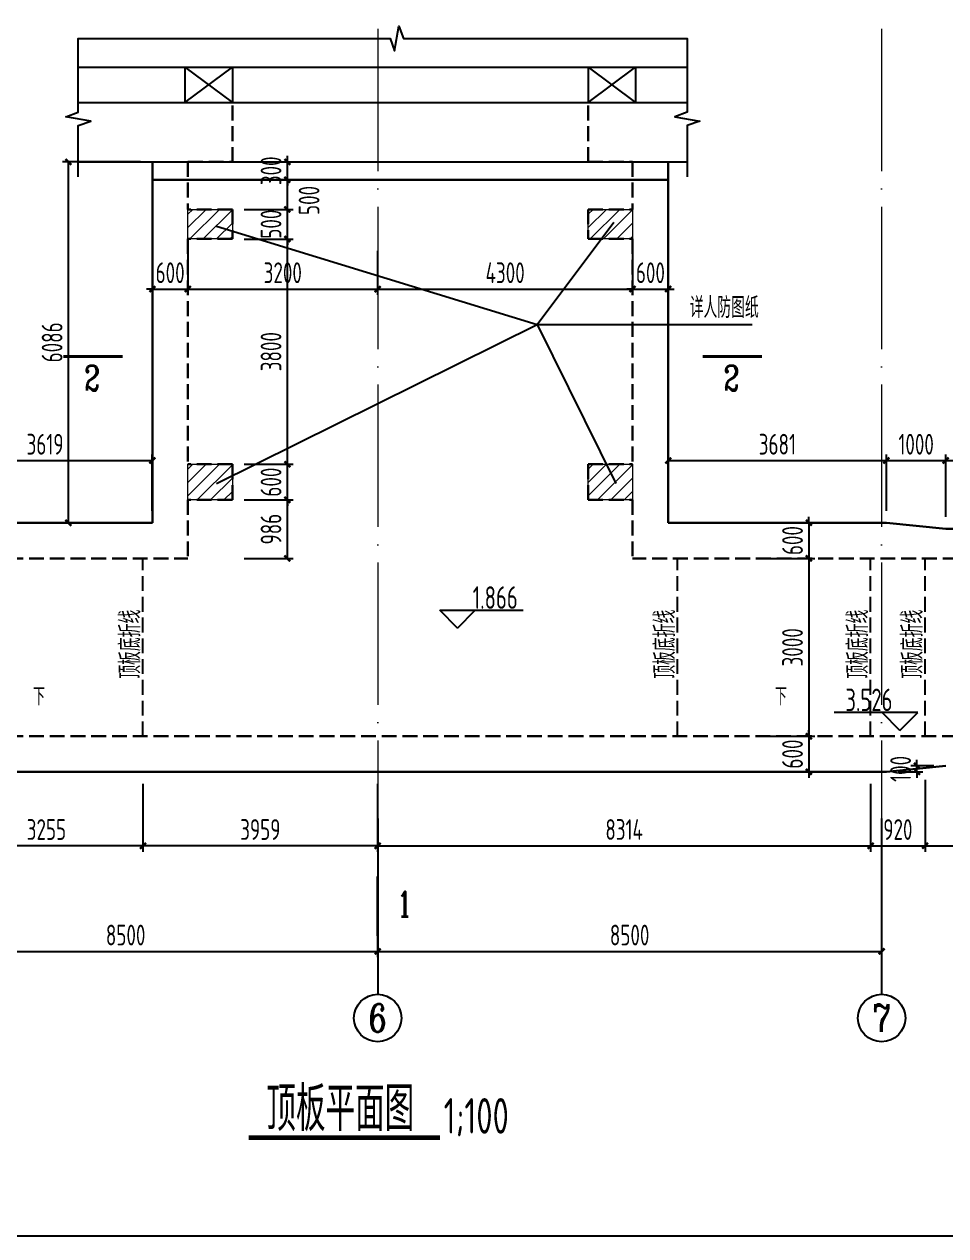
# Model space of a CAD drawing. Header units: millimetres. Extents: x -897614 to 191467, y -439928 to 101803.
# Drawn here: x -6780 to 8762, y -118705 to -98273 of the extents above; entities that cross this region are included whole.
import ezdxf
from ezdxf.enums import TextEntityAlignment as Align

# ---------------------------------------------------------------- set-up
doc = ezdxf.new("R2010")
doc.units = ezdxf.units.MM
doc.header["$LTSCALE"] = 1000
doc.linetypes.add('ACAD_ISO04W100', pattern=[30, 24, -3, 0, -3])
doc.linetypes.add('DASH', pattern=[0.35, 0.25, -0.1])
for name, color, linetype in [('0人防', 40, 'Continuous'), ('AXIS', 3, 'Continuous'), ('BXF', 1, 'Continuous'), ('DIM_ELEV', 3, 'Continuous'), ('DIM_LEAD', 3, 'Continuous'), ('DIM_SYMB', 3, 'Continuous'), ('FRAMEWORK OF MIDDLE PLATE-ZB-600$0$FRAMEWORK OF MIDDLE PLATE-ZB$0$01-wall-地下墙', 5, 'Continuous'), ('JG_TEXT', 7, 'Continuous'), ('PUB_TEXT', 7, 'Continuous'), ('ZDX', 7, 'DASH')]:
    doc.layers.add(name, color=color, linetype=linetype)
for name, color, linetype, lineweight in [('AXIS_TEXT', 7, 'Continuous', 18), ('DOTE', 8, 'ACAD_ISO04W100', 9), ('PUB_HATCH', 8, 'Continuous', 18), ('WALL', 6, 'Continuous', 30)]:
    doc.layers.add(name, color=color, linetype=linetype, lineweight=lineweight)
doc.layers.add('DY', color=1, linetype='Continuous', plot=False)
doc.styles.add('_TCH_AXIS', font='COMPLEX', dxfattribs={"bigfont": 'GBCBIG'})
doc.styles.add('_TCH_LABEL', font='COMPLEX', dxfattribs={"bigfont": 'GBCBIG'})
doc.styles.add('TSSD', font='tssdeng.shx', dxfattribs={"width": 0.7, "bigfont": 'tssdchn.shx'})
doc.dimstyles.new('TSD', dxfattribs={"dimtxt": 350, "dimasz": 100, "dimexe": 100, "dimexo": 200, "dimgap": 100, "dimtad": 1, "dimdec": 0, "dimzin": 0, "dimdsep": 46, "dimtxsty": 'TSSD', "dimblk": 'ARCHTICK', "dimcen": 0.09, "dimclrt": 7, "dimazin": 2, "dimtfac": 1, "dimtdec": 0, "dimtix": 1, "dimtmove": 2, "dimatfit": 3, "dimfxl": 0, "dimtolj": 1, "dimtzin": 0, "dimarcsym": 0})

# ---------------------------------------------------------------- blocks, each defined once
blk = doc.blocks.new('_ArchTick')
at = {"color": 0, "linetype": 'ByBlock', "const_width": 0.4}
blk.add_lwpolyline([(-0.5, -0.5), (0.5, 0.5)], dxfattribs=at)
blk = doc.blocks.new('*D22')
at = {"layer": 'Defpoints', "color": 0, "transparency": 16777216}
for p in [(-9320, -112442), (-820, -112442), (-820, -113909)]:
    blk.add_point(p, dxfattribs=at)
at = {"layer": 'DIM_LEAD', "color": 0, "lineweight": -2, "transparency": 16777216}
for p, q in [((-9320, -112642), (-9320, -114009)), ((-820, -112642), (-820, -114009)), ((-9320, -113909), (-820, -113909))]:
    blk.add_line(p, q, dxfattribs=at)
at = {"layer": 'DIM_LEAD', "color": 0, "lineweight": -2, "transparency": 16777216, "xscale": 100, "yscale": 100, "zscale": 100, "rotation": 180}
blk.add_blockref('_ArchTick', (-9320, -113909), dxfattribs=at)
at = {"layer": 'DIM_LEAD', "color": 0, "lineweight": -2, "transparency": 16777216, "xscale": 100, "yscale": 100, "zscale": 100}
blk.add_blockref('_ArchTick', (-820, -113909), dxfattribs=at)
at = {"layer": 'DIM_LEAD', "color": 7, "transparency": 16777216, "insert": (-5070, -113634), "char_height": 350, "attachment_point": 5, "style": 'TSSD'}
blk.add_mtext('\\A1;8500', dxfattribs=at)
blk = doc.blocks.new('*D23')
at = {"layer": 'Defpoints', "color": 0, "transparency": 16777216}
for p in [(-820, -112442), (7680, -112442), (7680, -113909)]:
    blk.add_point(p, dxfattribs=at)
at = {"layer": 'DIM_LEAD', "color": 0, "lineweight": -2, "transparency": 16777216}
for p, q in [((-820, -112642), (-820, -114009)), ((7680, -112642), (7680, -114009)), ((-820, -113909), (7680, -113909))]:
    blk.add_line(p, q, dxfattribs=at)
at = {"layer": 'DIM_LEAD', "color": 0, "lineweight": -2, "transparency": 16777216, "xscale": 100, "yscale": 100, "zscale": 100, "rotation": 180}
blk.add_blockref('_ArchTick', (-820, -113909), dxfattribs=at)
at = {"layer": 'DIM_LEAD', "color": 0, "lineweight": -2, "transparency": 16777216, "xscale": 100, "yscale": 100, "zscale": 100}
blk.add_blockref('_ArchTick', (7680, -113909), dxfattribs=at)
at = {"layer": 'DIM_LEAD', "color": 7, "transparency": 16777216, "insert": (3430, -113634), "char_height": 350, "attachment_point": 5, "style": 'TSSD'}
blk.add_mtext('\\A1;8500', dxfattribs=at)
blk = doc.blocks.new('*D32')
at = {"layer": 'Defpoints', "color": 0, "transparency": 16777216}
for p in [(-820, -110881), (7494, -110881, 0), (7494, -112129)]:
    blk.add_point(p, dxfattribs=at)
at = {"layer": 'DIM_LEAD', "color": 0, "lineweight": -2, "transparency": 16777216}
for p, q in [((-820, -111081), (-820, -112229)), ((7494, -111081), (7494, -112229)), ((-820, -112129), (7494, -112129))]:
    blk.add_line(p, q, dxfattribs=at)
at = {"layer": 'DIM_LEAD', "color": 0, "lineweight": -2, "transparency": 16777216, "xscale": 100, "yscale": 100, "zscale": 100, "rotation": 180}
blk.add_blockref('_ArchTick', (-820, -112129), dxfattribs=at)
at = {"layer": 'DIM_LEAD', "color": 0, "lineweight": -2, "transparency": 16777216, "xscale": 100, "yscale": 100, "zscale": 100}
blk.add_blockref('_ArchTick', (7494, -112129), dxfattribs=at)
at = {"layer": 'DIM_LEAD', "color": 7, "transparency": 16777216, "insert": (3337, -111854), "char_height": 350, "attachment_point": 5, "style": 'TSSD'}
blk.add_mtext('\\A1;8314', dxfattribs=at)
blk = doc.blocks.new('*D33')
at = {"layer": 'Defpoints', "color": 0, "transparency": 16777216}
for p in [(8414, -110815), (12894, -110781), (12894, -112129)]:
    blk.add_point(p, dxfattribs=at)
at = {"layer": 'DIM_LEAD', "color": 0, "lineweight": -2, "transparency": 16777216}
for p, q in [((8414, -111015), (8414, -112229)), ((12894, -110981), (12894, -112229)), ((8414, -112129), (12894, -112129))]:
    blk.add_line(p, q, dxfattribs=at)
at = {"layer": 'DIM_LEAD', "color": 0, "lineweight": -2, "transparency": 16777216, "xscale": 100, "yscale": 100, "zscale": 100, "rotation": 180}
blk.add_blockref('_ArchTick', (8414, -112129), dxfattribs=at)
at = {"layer": 'DIM_LEAD', "color": 0, "lineweight": -2, "transparency": 16777216, "xscale": 100, "yscale": 100, "zscale": 100}
blk.add_blockref('_ArchTick', (12894, -112129), dxfattribs=at)
at = {"layer": 'DIM_LEAD', "color": 7, "transparency": 16777216, "insert": (10654, -111854), "char_height": 350, "attachment_point": 5, "style": 'TSSD'}
blk.add_mtext('\\A1;4480', dxfattribs=at)
blk = doc.blocks.new('*D34')
at = {"layer": 'Defpoints', "color": 0, "transparency": 16777216}
for p in [(7761, -105631), (4080, -106681), (7761, -106681)]:
    blk.add_point(p, dxfattribs=at)
at = {"layer": 'DIM_LEAD', "color": 0, "lineweight": -2, "transparency": 16777216}
for p, q in [((4080, -106481), (4080, -105531)), ((4080, -105631), (7761, -105631)), ((7761, -106481), (7761, -105531))]:
    blk.add_line(p, q, dxfattribs=at)
at = {"layer": 'DIM_LEAD', "color": 0, "lineweight": -2, "transparency": 16777216, "xscale": 100, "yscale": 100, "zscale": 100, "rotation": 180}
blk.add_blockref('_ArchTick', (4080, -105631), dxfattribs=at)
at = {"layer": 'DIM_LEAD', "color": 0, "lineweight": -2, "transparency": 16777216, "xscale": 100, "yscale": 100, "zscale": 100}
blk.add_blockref('_ArchTick', (7761, -105631), dxfattribs=at)
at = {"layer": 'DIM_LEAD', "color": 7, "transparency": 16777216, "insert": (5921, -105356), "char_height": 350, "attachment_point": 5, "style": 'TSSD'}
blk.add_mtext('\\A1;3681', dxfattribs=at)
blk = doc.blocks.new('*D35')
at = {"layer": 'Defpoints', "color": 0, "transparency": 16777216}
for p in [(-3270, -106295), (-2343, -106295), (-3270, -107281)]:
    blk.add_point(p, dxfattribs=at)
at = {"layer": 'DIM_LEAD', "color": 0, "lineweight": -2, "transparency": 16777216}
for p, q in [((-3070, -106295), (-2243, -106295)), ((-2343, -107281), (-2343, -106295)), ((-3070, -107281), (-2243, -107281))]:
    blk.add_line(p, q, dxfattribs=at)
at = {"layer": 'DIM_LEAD', "color": 0, "lineweight": -2, "transparency": 16777216, "xscale": 100, "yscale": 100, "zscale": 100}
for p, rotation in [((-2343, -106295), 90), ((-2343, -107281), 270)]:
    blk.add_blockref('_ArchTick', p, dxfattribs=dict(at, rotation=rotation))
at = {"layer": 'DIM_LEAD', "color": 7, "transparency": 16777216, "insert": (-2618, -106788), "char_height": 350, "attachment_point": 5, "rotation": 90, "style": 'TSSD'}
blk.add_mtext('\\A1;986', dxfattribs=at)
blk = doc.blocks.new('*D36')
at = {"layer": 'Defpoints', "color": 0, "transparency": 16777216}
for p in [(-3270, -105695), (-2343, -105695), (-3270, -106295)]:
    blk.add_point(p, dxfattribs=at)
at = {"layer": 'DIM_LEAD', "color": 0, "lineweight": -2, "transparency": 16777216}
for p, q in [((-2343, -105695), (-2343, -105595)), ((-3070, -105695), (-2243, -105695)), ((-2343, -106295), (-2343, -105695)), ((-3070, -106295), (-2243, -106295)), ((-2343, -106295), (-2343, -106395))]:
    blk.add_line(p, q, dxfattribs=at)
at = {"layer": 'DIM_LEAD', "color": 0, "lineweight": -2, "transparency": 16777216, "xscale": 100, "yscale": 100, "zscale": 100}
for p, rotation in [((-2343, -105695), 270), ((-2343, -106295), 90)]:
    blk.add_blockref('_ArchTick', p, dxfattribs=dict(at, rotation=rotation))
at = {"layer": 'DIM_LEAD', "color": 7, "transparency": 16777216, "insert": (-2618, -105995), "char_height": 350, "attachment_point": 5, "rotation": 90, "style": 'TSSD'}
blk.add_mtext('\\A1;600', dxfattribs=at)
blk = doc.blocks.new('*D37')
at = {"layer": 'Defpoints', "color": 0, "transparency": 16777216}
for p in [(-3270, -101895), (-2343, -101895), (-3270, -105695)]:
    blk.add_point(p, dxfattribs=at)
at = {"layer": 'DIM_LEAD', "color": 0, "lineweight": -2, "transparency": 16777216}
for p, q in [((-3070, -101895), (-2243, -101895)), ((-2343, -105695), (-2343, -101895)), ((-3070, -105695), (-2243, -105695))]:
    blk.add_line(p, q, dxfattribs=at)
at = {"layer": 'DIM_LEAD', "color": 0, "lineweight": -2, "transparency": 16777216, "xscale": 100, "yscale": 100, "zscale": 100}
for p, rotation in [((-2343, -101895), 90), ((-2343, -105695), 270)]:
    blk.add_blockref('_ArchTick', p, dxfattribs=dict(at, rotation=rotation))
at = {"layer": 'DIM_LEAD', "color": 7, "transparency": 16777216, "insert": (-2618, -103795), "char_height": 350, "attachment_point": 5, "rotation": 90, "style": 'TSSD'}
blk.add_mtext('\\A1;3800', dxfattribs=at)
blk = doc.blocks.new('*D38')
at = {"layer": 'Defpoints', "color": 0, "transparency": 16777216}
for p in [(-3270, -101395), (-2343, -101395), (-3270, -101895)]:
    blk.add_point(p, dxfattribs=at)
at = {"layer": 'DIM_LEAD', "color": 0, "lineweight": -2, "transparency": 16777216}
for p, q in [((-2343, -101395), (-2343, -101295)), ((-3070, -101395), (-2243, -101395)), ((-2343, -101895), (-2343, -101395)), ((-3070, -101895), (-2243, -101895)), ((-2343, -101895), (-2343, -101995))]:
    blk.add_line(p, q, dxfattribs=at)
at = {"layer": 'DIM_LEAD', "color": 0, "lineweight": -2, "transparency": 16777216, "xscale": 100, "yscale": 100, "zscale": 100}
for p, rotation in [((-2343, -101395), 270), ((-2343, -101895), 90)]:
    blk.add_blockref('_ArchTick', p, dxfattribs=dict(at, rotation=rotation))
at = {"layer": 'DIM_LEAD', "color": 7, "transparency": 16777216, "insert": (-2618, -101645), "char_height": 350, "attachment_point": 5, "rotation": 90, "style": 'TSSD'}
blk.add_mtext('\\A1;500', dxfattribs=at)
blk = doc.blocks.new('*D39')
at = {"layer": 'Defpoints', "color": 0, "transparency": 16777216}
for p in [(-3270, -100895), (-2343, -100895), (-3270, -101395)]:
    blk.add_point(p, dxfattribs=at)
at = {"layer": 'DIM_LEAD', "color": 0, "lineweight": -2, "transparency": 16777216}
for p, q in [((-3070, -100895), (-2243, -100895)), ((-2343, -101395), (-2343, -100895)), ((-3070, -101395), (-2243, -101395))]:
    blk.add_line(p, q, dxfattribs=at)
at = {"layer": 'DIM_LEAD', "color": 0, "lineweight": -2, "transparency": 16777216, "xscale": 100, "yscale": 100, "zscale": 100}
for p, rotation in [((-2343, -100895), 90), ((-2343, -101395), 270)]:
    blk.add_blockref('_ArchTick', p, dxfattribs=dict(at, rotation=rotation))
at = {"layer": 'DIM_LEAD', "color": 7, "transparency": 16777216, "insert": (-1976, -101245), "char_height": 350, "attachment_point": 5, "rotation": 90, "style": 'TSSD'}
blk.add_mtext('\\A1;500', dxfattribs=at)
blk = doc.blocks.new('*D40')
at = {"layer": 'Defpoints', "color": 0, "transparency": 16777216}
for p in [(-3270, -100595), (-2343, -100595), (-3270, -100895)]:
    blk.add_point(p, dxfattribs=at)
at = {"layer": 'DIM_LEAD', "color": 0, "lineweight": -2, "transparency": 16777216}
for p, q in [((-2343, -100595), (-2343, -100495)), ((-3070, -100595), (-2243, -100595)), ((-2343, -100895), (-2343, -100595)), ((-3070, -100895), (-2243, -100895)), ((-2343, -100895), (-2343, -100995))]:
    blk.add_line(p, q, dxfattribs=at)
at = {"layer": 'DIM_LEAD', "color": 0, "lineweight": -2, "transparency": 16777216, "xscale": 100, "yscale": 100, "zscale": 100}
for p, rotation in [((-2343, -100595), 270), ((-2343, -100895), 90)]:
    blk.add_blockref('_ArchTick', p, dxfattribs=dict(at, rotation=rotation))
at = {"layer": 'DIM_LEAD', "color": 7, "transparency": 16777216, "insert": (-2618, -100745), "char_height": 350, "attachment_point": 5, "rotation": 90, "style": 'TSSD'}
blk.add_mtext('\\A1;300', dxfattribs=at)
blk = doc.blocks.new('*D47')
at = {"layer": 'Defpoints', "color": 0, "transparency": 16777216}
for p in [(5459, -106681), (5459, -107281), (6452, -107281)]:
    blk.add_point(p, dxfattribs=at)
at = {"layer": 'DIM_LEAD', "color": 0, "lineweight": -2, "transparency": 16777216}
for p, q in [((6452, -106681), (6452, -106581)), ((5659, -106681), (6552, -106681)), ((6452, -106681), (6452, -107281)), ((5659, -107281), (6552, -107281)), ((6452, -107281), (6452, -107381))]:
    blk.add_line(p, q, dxfattribs=at)
at = {"layer": 'DIM_LEAD', "color": 0, "lineweight": -2, "transparency": 16777216, "xscale": 100, "yscale": 100, "zscale": 100}
for p, rotation in [((6452, -106681), 270), ((6452, -107281), 90)]:
    blk.add_blockref('_ArchTick', p, dxfattribs=dict(at, rotation=rotation))
at = {"layer": 'DIM_LEAD', "color": 7, "transparency": 16777216, "insert": (6177, -106981), "char_height": 350, "attachment_point": 5, "rotation": 90, "style": 'TSSD'}
blk.add_mtext('\\A1;600', dxfattribs=at)
blk = doc.blocks.new('*D48')
at = {"layer": 'Defpoints', "color": 0, "transparency": 16777216}
for p in [(5459, -107281), (5459, -110281), (6452, -110281)]:
    blk.add_point(p, dxfattribs=at)
at = {"layer": 'DIM_LEAD', "color": 0, "lineweight": -2, "transparency": 16777216}
for p, q in [((5659, -107281), (6552, -107281)), ((6452, -107281), (6452, -110281)), ((5659, -110281), (6552, -110281))]:
    blk.add_line(p, q, dxfattribs=at)
at = {"layer": 'DIM_LEAD', "color": 0, "lineweight": -2, "transparency": 16777216, "xscale": 100, "yscale": 100, "zscale": 100}
for p, rotation in [((6452, -107281), 90), ((6452, -110281), 270)]:
    blk.add_blockref('_ArchTick', p, dxfattribs=dict(at, rotation=rotation))
at = {"layer": 'DIM_LEAD', "color": 7, "transparency": 16777216, "insert": (6177, -108781), "char_height": 350, "attachment_point": 5, "rotation": 90, "style": 'TSSD'}
blk.add_mtext('\\A1;3000', dxfattribs=at)
blk = doc.blocks.new('*D49')
at = {"layer": 'Defpoints', "color": 0, "transparency": 16777216}
for p in [(5459, -110281), (5459, -110881, 0), (6452, -110881)]:
    blk.add_point(p, dxfattribs=at)
at = {"layer": 'DIM_LEAD', "color": 0, "lineweight": -2, "transparency": 16777216}
for p, q in [((5659, -110281), (6552, -110281)), ((6452, -110281), (6452, -110181)), ((6452, -110281), (6452, -110881)), ((5659, -110881), (6552, -110881)), ((6452, -110881), (6452, -110981))]:
    blk.add_line(p, q, dxfattribs=at)
at = {"layer": 'DIM_LEAD', "color": 0, "lineweight": -2, "transparency": 16777216, "xscale": 100, "yscale": 100, "zscale": 100}
for p, rotation in [((6452, -110281), 270), ((6452, -110881), 90)]:
    blk.add_blockref('_ArchTick', p, dxfattribs=dict(at, rotation=rotation))
at = {"layer": 'DIM_LEAD', "color": 7, "transparency": 16777216, "insert": (6177, -110581), "char_height": 350, "attachment_point": 5, "rotation": 90, "style": 'TSSD'}
blk.add_mtext('\\A1;600', dxfattribs=at)
blk = doc.blocks.new('*D56')
at = {"layer": 'Defpoints', "color": 0, "transparency": 16777216}
for p in [(-6035, -100595), (-4620, -100595), (-4620, -106681)]:
    blk.add_point(p, dxfattribs=at)
at = {"layer": 'DIM_LEAD', "color": 0, "lineweight": -2, "transparency": 16777216}
for p, q in [((-4820, -100595), (-6135, -100595)), ((-6035, -106681), (-6035, -100595)), ((-4820, -106681), (-6135, -106681))]:
    blk.add_line(p, q, dxfattribs=at)
at = {"layer": 'DIM_LEAD', "color": 0, "lineweight": -2, "transparency": 16777216, "xscale": 100, "yscale": 100, "zscale": 100}
for p, rotation in [((-6035, -100595), 90), ((-6035, -106681), 270)]:
    blk.add_blockref('_ArchTick', p, dxfattribs=dict(at, rotation=rotation))
at = {"layer": 'DIM_LEAD', "color": 7, "transparency": 16777216, "insert": (-6310, -103638), "char_height": 350, "attachment_point": 5, "rotation": 90, "style": 'TSSD'}
blk.add_mtext('\\A1;6086', dxfattribs=at)
blk = doc.blocks.new('A$C6E44675F')
at = {"layer": 'FRAMEWORK OF MIDDLE PLATE-ZB-600$0$FRAMEWORK OF MIDDLE PLATE-ZB$0$01-wall-地下墙'}
for p, q in [((-5050, 600), (5221, 600)), ((-3250, 600), (-3250, 0)), ((-3250, 600), (-2450, 0)), ((-3250, 0), (-2450, 600)), ((-2450, 600), (-2450, 0)), ((3550, 600), (3550, 0)), ((3550, 600), (4350, 0)), ((3550, 0), (4350, 600)), ((4350, 600), (4350, 0)), ((-5050, 0), (5221, 0)), ((-5050, -1000), (5221, -1000))]:
    blk.add_line(p, q, dxfattribs=at)
blk.add_lwpolyline([(-5050, -1251), (-5050, -388), (-4840, -312), (-5260, -238), (-5050, -163), (-5050, 1081), (208, 1081), (282, 871), (356, 1291), (433, 1081), (5221, 1081), (5221, -163), (5011, -238), (5431, -312), (5221, -388), (5221, -1251)], dxfattribs=at)
blk = doc.blocks.new('*D564')
at = {"layer": 'Defpoints', "color": 0, "transparency": 16777216}
for p in [(-4620, -101895), (-4020, -101895), (-4020, -102739)]:
    blk.add_point(p, dxfattribs=at)
at = {"layer": 'DIM_LEAD', "color": 0, "lineweight": -2, "transparency": 16777216}
for p, q in [((-4620, -102095), (-4620, -102839)), ((-4020, -102095), (-4020, -102839)), ((-4620, -102739), (-4720, -102739)), ((-4620, -102739), (-4020, -102739)), ((-4020, -102739), (-3920, -102739))]:
    blk.add_line(p, q, dxfattribs=at)
at = {"layer": 'DIM_LEAD', "color": 0, "lineweight": -2, "transparency": 16777216, "xscale": 100, "yscale": 100, "zscale": 100}
blk.add_blockref('_ArchTick', (-4620, -102739), dxfattribs=at)
at = {"layer": 'DIM_LEAD', "color": 0, "lineweight": -2, "transparency": 16777216, "xscale": 100, "yscale": 100, "zscale": 100, "rotation": 180}
blk.add_blockref('_ArchTick', (-4020, -102739), dxfattribs=at)
at = {"layer": 'DIM_LEAD', "color": 7, "transparency": 16777216, "insert": (-4320, -102464), "char_height": 350, "attachment_point": 5, "style": 'TSSD'}
blk.add_mtext('\\A1;600', dxfattribs=at)
blk = doc.blocks.new('*D565')
at = {"layer": 'Defpoints', "color": 0, "transparency": 16777216}
for p in [(-4020, -101895), (-820, -101895), (-820, -102739)]:
    blk.add_point(p, dxfattribs=at)
at = {"layer": 'DIM_LEAD', "color": 0, "lineweight": -2, "transparency": 16777216}
for p, q in [((-4020, -102095), (-4020, -102839)), ((-820, -102095), (-820, -102839)), ((-4020, -102739), (-820, -102739))]:
    blk.add_line(p, q, dxfattribs=at)
at = {"layer": 'DIM_LEAD', "color": 0, "lineweight": -2, "transparency": 16777216, "xscale": 100, "yscale": 100, "zscale": 100, "rotation": 180}
blk.add_blockref('_ArchTick', (-4020, -102739), dxfattribs=at)
at = {"layer": 'DIM_LEAD', "color": 0, "lineweight": -2, "transparency": 16777216, "xscale": 100, "yscale": 100, "zscale": 100}
blk.add_blockref('_ArchTick', (-820, -102739), dxfattribs=at)
at = {"layer": 'DIM_LEAD', "color": 7, "transparency": 16777216, "insert": (-2420, -102464), "char_height": 350, "attachment_point": 5, "style": 'TSSD'}
blk.add_mtext('\\A1;3200', dxfattribs=at)
blk = doc.blocks.new('*D566')
at = {"layer": 'Defpoints', "color": 0, "transparency": 16777216}
for p in [(-820, -101895), (3480, -101895), (3480, -102739)]:
    blk.add_point(p, dxfattribs=at)
at = {"layer": 'DIM_LEAD', "color": 0, "lineweight": -2, "transparency": 16777216}
for p, q in [((-820, -102095), (-820, -102839)), ((3480, -102095), (3480, -102839)), ((-820, -102739), (3480, -102739))]:
    blk.add_line(p, q, dxfattribs=at)
at = {"layer": 'DIM_LEAD', "color": 0, "lineweight": -2, "transparency": 16777216, "xscale": 100, "yscale": 100, "zscale": 100, "rotation": 180}
blk.add_blockref('_ArchTick', (-820, -102739), dxfattribs=at)
at = {"layer": 'DIM_LEAD', "color": 0, "lineweight": -2, "transparency": 16777216, "xscale": 100, "yscale": 100, "zscale": 100}
blk.add_blockref('_ArchTick', (3480, -102739), dxfattribs=at)
at = {"layer": 'DIM_LEAD', "color": 7, "transparency": 16777216, "insert": (1330, -102464), "char_height": 350, "attachment_point": 5, "style": 'TSSD'}
blk.add_mtext('\\A1;4300', dxfattribs=at)
blk = doc.blocks.new('*D567')
at = {"layer": 'Defpoints', "color": 0, "transparency": 16777216}
for p in [(3480, -101895), (4080, -101895), (4080, -102739)]:
    blk.add_point(p, dxfattribs=at)
at = {"layer": 'DIM_LEAD', "color": 0, "lineweight": -2, "transparency": 16777216}
for p, q in [((3480, -102095), (3480, -102839)), ((4080, -102095), (4080, -102839)), ((3480, -102739), (3380, -102739)), ((3480, -102739), (4080, -102739)), ((4080, -102739), (4180, -102739))]:
    blk.add_line(p, q, dxfattribs=at)
at = {"layer": 'DIM_LEAD', "color": 0, "lineweight": -2, "transparency": 16777216, "xscale": 100, "yscale": 100, "zscale": 100}
blk.add_blockref('_ArchTick', (3480, -102739), dxfattribs=at)
at = {"layer": 'DIM_LEAD', "color": 0, "lineweight": -2, "transparency": 16777216, "xscale": 100, "yscale": 100, "zscale": 100, "rotation": 180}
blk.add_blockref('_ArchTick', (4080, -102739), dxfattribs=at)
at = {"layer": 'DIM_LEAD', "color": 7, "transparency": 16777216, "insert": (3780, -102464), "char_height": 350, "attachment_point": 5, "style": 'TSSD'}
blk.add_mtext('\\A1;600', dxfattribs=at)
blk = doc.blocks.new('*D570')
at = {"layer": 'Defpoints', "color": 0, "transparency": 16777216}
for p in [(7761, -110881, 0), (8275, -110781), (8762, -110781, 0)]:
    blk.add_point(p, dxfattribs=at)
at = {"layer": 'DIM_LEAD', "color": 0, "lineweight": -2, "transparency": 16777216}
for p, q in [((8275, -110781), (8275, -110681)), ((7961, -110881), (8375, -110881)), ((8562, -110781), (8175, -110781)), ((8275, -110881), (8275, -110781)), ((8275, -110881), (8275, -110981))]:
    blk.add_line(p, q, dxfattribs=at)
at = {"layer": 'DIM_LEAD', "color": 0, "lineweight": -2, "transparency": 16777216, "xscale": 100, "yscale": 100, "zscale": 100}
for p, rotation in [((8275, -110781), 270), ((8275, -110881), 90)]:
    blk.add_blockref('_ArchTick', p, dxfattribs=dict(at, rotation=rotation))
at = {"layer": 'DIM_LEAD', "color": 7, "transparency": 16777216, "insert": (8000, -110831), "char_height": 350, "attachment_point": 5, "rotation": 90, "style": 'TSSD'}
blk.add_mtext('\\A1;100', dxfattribs=at)
blk = doc.blocks.new('*D571')
at = {"layer": 'Defpoints', "color": 0, "transparency": 16777216}
for p in [(7494, -110881, 0), (8414, -110815), (8414, -112129)]:
    blk.add_point(p, dxfattribs=at)
at = {"layer": 'DIM_LEAD', "color": 0, "lineweight": -2, "transparency": 16777216}
for p, q in [((7494, -111081), (7494, -112229)), ((8414, -111015), (8414, -112229)), ((7494, -112129), (8414, -112129))]:
    blk.add_line(p, q, dxfattribs=at)
at = {"layer": 'DIM_LEAD', "color": 0, "lineweight": -2, "transparency": 16777216, "xscale": 100, "yscale": 100, "zscale": 100, "rotation": 180}
blk.add_blockref('_ArchTick', (7494, -112129), dxfattribs=at)
at = {"layer": 'DIM_LEAD', "color": 0, "lineweight": -2, "transparency": 16777216, "xscale": 100, "yscale": 100, "zscale": 100}
blk.add_blockref('_ArchTick', (8414, -112129), dxfattribs=at)
at = {"layer": 'DIM_LEAD', "color": 7, "transparency": 16777216, "insert": (7954, -111854), "char_height": 350, "attachment_point": 5, "style": 'TSSD'}
blk.add_mtext('\\A1;920', dxfattribs=at)
blk = doc.blocks.new('*D572')
at = {"layer": 'Defpoints', "color": 0, "transparency": 16777216}
for p in [(-4779, -110881), (-820, -110881), (-4779, -112129)]:
    blk.add_point(p, dxfattribs=at)
at = {"layer": 'DIM_LEAD', "color": 0, "lineweight": -2, "transparency": 16777216}
for p, q in [((-4779, -111081), (-4779, -112229)), ((-820, -111081), (-820, -112229)), ((-820, -112129), (-4779, -112129))]:
    blk.add_line(p, q, dxfattribs=at)
at = {"layer": 'DIM_LEAD', "color": 0, "lineweight": -2, "transparency": 16777216, "xscale": 100, "yscale": 100, "zscale": 100, "rotation": 180}
blk.add_blockref('_ArchTick', (-4779, -112129), dxfattribs=at)
at = {"layer": 'DIM_LEAD', "color": 0, "lineweight": -2, "transparency": 16777216, "xscale": 100, "yscale": 100, "zscale": 100}
blk.add_blockref('_ArchTick', (-820, -112129), dxfattribs=at)
at = {"layer": 'DIM_LEAD', "color": 7, "transparency": 16777216, "insert": (-2799, -111854), "char_height": 350, "attachment_point": 5, "style": 'TSSD'}
blk.add_mtext('\\A1;3959', dxfattribs=at)
blk = doc.blocks.new('*D573')
at = {"layer": 'Defpoints', "color": 0, "transparency": 16777216}
for p in [(-8034, -110881, 0), (-4779, -110881), (-8034, -112129)]:
    blk.add_point(p, dxfattribs=at)
at = {"layer": 'DIM_LEAD', "color": 0, "lineweight": -2, "transparency": 16777216}
for p, q in [((-8034, -111081), (-8034, -112229)), ((-4779, -111081), (-4779, -112229)), ((-4779, -112129), (-8034, -112129))]:
    blk.add_line(p, q, dxfattribs=at)
at = {"layer": 'DIM_LEAD', "color": 0, "lineweight": -2, "transparency": 16777216, "xscale": 100, "yscale": 100, "zscale": 100, "rotation": 180}
blk.add_blockref('_ArchTick', (-8034, -112129), dxfattribs=at)
at = {"layer": 'DIM_LEAD', "color": 0, "lineweight": -2, "transparency": 16777216, "xscale": 100, "yscale": 100, "zscale": 100}
blk.add_blockref('_ArchTick', (-4779, -112129), dxfattribs=at)
at = {"layer": 'DIM_LEAD', "color": 7, "transparency": 16777216, "insert": (-6406, -111854), "char_height": 350, "attachment_point": 5, "style": 'TSSD'}
blk.add_mtext('\\A1;3255', dxfattribs=at)
blk = doc.blocks.new('*D575')
at = {"layer": 'Defpoints', "color": 0, "transparency": 16777216}
for p in [(8762, -105631), (7761, -106681), (8762, -106781)]:
    blk.add_point(p, dxfattribs=at)
at = {"layer": 'DIM_LEAD', "color": 0, "lineweight": -2, "transparency": 16777216}
for p, q in [((7761, -106481), (7761, -105531)), ((7761, -105631), (8762, -105631)), ((8762, -106581), (8762, -105531))]:
    blk.add_line(p, q, dxfattribs=at)
at = {"layer": 'DIM_LEAD', "color": 0, "lineweight": -2, "transparency": 16777216, "xscale": 100, "yscale": 100, "zscale": 100, "rotation": 180}
blk.add_blockref('_ArchTick', (7761, -105631), dxfattribs=at)
at = {"layer": 'DIM_LEAD', "color": 0, "lineweight": -2, "transparency": 16777216, "xscale": 100, "yscale": 100, "zscale": 100}
blk.add_blockref('_ArchTick', (8762, -105631), dxfattribs=at)
at = {"layer": 'DIM_LEAD', "color": 7, "transparency": 16777216, "insert": (8262, -105356), "char_height": 350, "attachment_point": 5, "style": 'TSSD'}
blk.add_mtext('\\A1;1000', dxfattribs=at)
blk = doc.blocks.new('*D582')
at = {"layer": 'Defpoints', "color": 0, "transparency": 16777216}
for p in [(-4620, -105631), (-8239, -106681), (-4620, -106681)]:
    blk.add_point(p, dxfattribs=at)
at = {"layer": 'DIM_LEAD', "color": 0, "lineweight": -2, "transparency": 16777216}
for p, q in [((-8239, -106481), (-8239, -105531)), ((-8239, -105631), (-4620, -105631)), ((-4620, -106481), (-4620, -105531))]:
    blk.add_line(p, q, dxfattribs=at)
at = {"layer": 'DIM_LEAD', "color": 0, "lineweight": -2, "transparency": 16777216, "xscale": 100, "yscale": 100, "zscale": 100, "rotation": 180}
blk.add_blockref('_ArchTick', (-8239, -105631), dxfattribs=at)
at = {"layer": 'DIM_LEAD', "color": 0, "lineweight": -2, "transparency": 16777216, "xscale": 100, "yscale": 100, "zscale": 100}
blk.add_blockref('_ArchTick', (-4620, -105631), dxfattribs=at)
at = {"layer": 'DIM_LEAD', "color": 7, "transparency": 16777216, "insert": (-6429, -105356), "char_height": 350, "attachment_point": 5, "style": 'TSSD'}
blk.add_mtext('\\A1;3619', dxfattribs=at)
blk = doc.blocks.new('*D583')
at = {"layer": 'Defpoints', "color": 0, "transparency": 16777216}
for p in [(18561, -105631), (8762, -106781), (18561, -106781)]:
    blk.add_point(p, dxfattribs=at)
at = {"layer": 'DIM_LEAD', "color": 0, "lineweight": -2, "transparency": 16777216}
for p, q in [((8762, -106581), (8762, -105531)), ((8762, -105631), (18561, -105631)), ((18561, -106581), (18561, -105531))]:
    blk.add_line(p, q, dxfattribs=at)
at = {"layer": 'DIM_LEAD', "color": 0, "lineweight": -2, "transparency": 16777216, "xscale": 100, "yscale": 100, "zscale": 100, "rotation": 180}
blk.add_blockref('_ArchTick', (8762, -105631), dxfattribs=at)
at = {"layer": 'DIM_LEAD', "color": 0, "lineweight": -2, "transparency": 16777216, "xscale": 100, "yscale": 100, "zscale": 100}
blk.add_blockref('_ArchTick', (18561, -105631), dxfattribs=at)
at = {"layer": 'DIM_LEAD', "color": 7, "transparency": 16777216, "insert": (13662, -105356), "char_height": 350, "attachment_point": 5, "style": 'TSSD'}
blk.add_mtext('\\A1;9800', dxfattribs=at)

msp = doc.modelspace()

# ---------------------------------------------------------------- hatches: boundary and pattern name
at = {"layer": 'PUB_HATCH'}
h = msp.add_hatch(dxfattribs=at)
h.set_pattern_fill('ANSI31', color=256, scale=50)
h.set_pattern_definition([(45, (-210697.94, -54015.62), (-112.2532, 112.2532), [])])
h.paths.add_polyline_path([(-4019.66972, -101394.60843), (-3269.66966, -101394.60843), (-3269.66966, -101894.60843), (-4019.66972, -101894.60843)])
h = msp.add_hatch(dxfattribs=at)
h.set_pattern_fill('ANSI31', color=256, scale=50)
h.set_pattern_definition([(45, (-203947.94, -54015.62), (-112.2532, 112.2532), [])])
h.paths.add_polyline_path([(2730.33023, -101394.60843), (3480.33029, -101394.60843), (3480.33029, -101894.60843), (2730.33023, -101894.60843)])
h = msp.add_hatch(dxfattribs=at)
h.set_pattern_fill('ANSI31', color=256, scale=50)
h.set_pattern_definition([(45, (-210697.94, -58315.62), (-112.2532, 112.2532), [])])
h.paths.add_polyline_path([(-4019.66972, -105694.60843), (-3269.66966, -105694.60843), (-3269.66966, -106294.60843), (-4019.66972, -106294.60843)])
h = msp.add_hatch(dxfattribs=at)
h.set_pattern_fill('ANSI31', color=256, scale=50)
h.set_pattern_definition([(45, (-203947.94, -58315.62), (-112.2532, 112.2532), [])])
h.paths.add_polyline_path([(2730.33023, -105694.60843), (3480.33029, -105694.60843), (3480.33029, -106294.60843), (2730.33023, -106294.60843)])

# ---------------------------------------------------------------- linework, layer by layer
for p, q in [((-3540.11231, -101679.80732), (1872.81271, -103338.05116)), ((1872.81271, -103338.05116), (3163.20345, -101612.80714)), ((-3540.11231, -106018.04336), (1872.81271, -103338.05116)), ((1872.81271, -103338.05116), (3199.17794, -106016.98269)), ((1872.81271, -103338.05116), (5495.91443, -103338.05116))]:
    msp.add_line(p, q)
at = {"layer": 'AXIS'}
for p, q in [((-819.6079, -111665.68718), (-819.6079, -114633.13452)), ((7680.3921, -111665.68718), (7680.3921, -114633.13452))]:
    msp.add_line(p, q, dxfattribs=at)
for centre in [(-819.6079, -115033.13452), (7680.3921, -115033.13452)]:
    msp.add_circle(centre, 400, dxfattribs=at)
at = {"layer": 'BXF', "ltscale": 0.1, "const_width": 40}
msp.add_lwpolyline([(4080.33029, -100894.60843), (-4619.66972, -100894.60843)], dxfattribs=at)
at = {"layer": 'DIM_ELEV'}
for p, q in [((526.89267, -108456.25472), (226.89267, -108156.25472)), ((226.89267, -108156.25472), (1635.68509, -108156.25472)), ((526.89267, -108456.25472), (826.89267, -108156.25472)), ((8288.97466, -109881.55079), (6880.18224, -109881.55079)), ((7988.97466, -110181.55079), (7688.97466, -109881.55079)), ((7988.97466, -110181.55079), (8288.97466, -109881.55079))]:
    msp.add_line(p, q, dxfattribs=at)
at = {"layer": 'DIM_SYMB'}
for points, const_width in [([(-6121.45056, -103876.11385), (-5121.45056, -103876.11385)], 50), ([(4662.91094, -103876.11385), (5662.91094, -103876.11385)], 50), ([(-819.6079, -112651.74797), (-819.6079, -113651.74797)], 50), ([(-2992.54149, -117053.0122), (233.1181, -117053.01236)], 80)]:
    msp.add_lwpolyline(points, dxfattribs=dict(at, const_width=const_width))
at = {"layer": 'DIM_SYMB', "elevation": 0}
for points in [[(-6296.88235, -109654.10675, 0, 0, 0), (-5808.75435, -109654.10675, 160, 0, 0), (-5299.64377, -109654.10669, 0, 0, 0)], [(5757.54292, -109654.10675, 0, 0, 0), (5269.41492, -109654.10675, 160, 0, 0), (4760.30434, -109654.10669, 0, 0, 0)]]:
    msp.add_lwpolyline(points, format="xyseb", dxfattribs=at)
at = {"layer": 'DOTE', "ltscale": 0.1}
for p, q in [((-819.6079, -98350.60229), (-819.6079, -113409.44584)), ((7680.3921, -98350.60229), (7680.3921, -113409.44584))]:
    msp.add_line(p, q, dxfattribs=at)
at = {"layer": 'DY'}
msp.add_lwpolyline([(-36900.37084, -118705.40674), (37349.62916, -118705.40674), (37349.62916, -76705.40674), (-36900.37084, -76705.40674)], close=True, dxfattribs=at)
at = {"layer": 'PUB_HATCH'}
for points in [[(-4019.66972, -101394.60843), (-3269.66966, -101394.60843), (-3269.66966, -101894.60843), (-4019.66972, -101894.60843)], [(2730.33023, -101394.60843), (3480.33029, -101394.60843), (3480.33029, -101894.60843), (2730.33023, -101894.60843)], [(-4019.66972, -105694.60843), (-3269.66966, -105694.60843), (-3269.66966, -106294.60843), (-4019.66972, -106294.60843)], [(2730.33023, -105694.60843), (3480.33029, -105694.60843), (3480.33029, -106294.60843), (2730.33023, -106294.60843)]]:
    msp.add_lwpolyline(points, close=True, dxfattribs=at)
at = {"layer": 'WALL', "linetype": 'DASH'}
for p, q in [((-3269.60993, -100594.60843), (-3269.60993, -99594.66088)), ((2730.39009, -100594.60843), (2730.24456, -99594.60843)), ((-4019.66972, -100594.50096), (-4019.66972, -101394.60843)), ((-4019.66972, -100594.60843), (-3269.60993, -100594.60843)), ((2730.39009, -100594.60843), (3480.33029, -100594.60843)), ((3480.33029, -100594.60838), (3480.33029, -101394.60843)), ((-3269.66972, -101394.60843), (-4019.66972, -101394.60843)), ((-3269.66972, -101394.60843), (-3269.66966, -101894.60843)), ((2730.33029, -101394.60843), (3480.33029, -101394.60843)), ((2730.33029, -101394.60843), (2730.33029, -101894.60843)), ((-3269.66972, -101894.60843), (-4019.66972, -101894.60843)), ((-4019.66972, -101894.60843), (-4019.66972, -105694.60843)), ((2730.33029, -101894.60843), (3480.33029, -101894.60843)), ((3480.33029, -101894.60843), (3480.33029, -105694.60843)), ((-3269.66972, -105694.60843), (-4019.66972, -105694.60843)), ((-3269.66972, -105694.60843), (-3269.66972, -106294.60843)), ((2730.33029, -105694.60843), (3480.33029, -105694.60843)), ((2730.33029, -105694.60843), (2730.33029, -106294.60843)), ((-3269.66972, -106294.60843), (-4019.66972, -106294.60843)), ((-4019.66972, -106294.60843), (-4019.66972, -107280.98659)), ((2730.33029, -106294.60843), (3480.33029, -106294.60843)), ((3480.33029, -106294.60843), (3480.33029, -107280.98626)), ((-15449.66972, -107280.9864), (-4019.66972, -107280.98659)), ((14910.33029, -107280.9864), (3480.33029, -107280.98659)), ((-15449.66972, -110280.98568), (14910.33029, -110280.98521))]:
    msp.add_line(p, q, dxfattribs=at)
at = {"layer": 'WALL', "ltscale": 2}
for p, q in [((-4619.66972, -100594.50096), (-4619.66972, -106680.98658)), ((4080.33029, -100594.60843), (4080.33029, -106680.98626))]:
    msp.add_line(p, q, dxfattribs=at)
at = {"layer": 'WALL'}
for p, q in [((-8238.58191, -106680.98652), (-4619.66972, -106680.98658)), ((7761.41809, -106680.98652), (4080.33029, -106680.98658)), ((8761.63304, -106781.008, 0), (7761.41809, -106680.98652, 0)), ((18561.41809, -106781.0078), (8761.63305, -106781.008, 0)), ((-8238.58192, -110880.98561, 0), (7761.41809, -110880.9859, 0)), ((8761.63608, -110780.96412, 0), (7761.41809, -110880.9859, 0))]:
    msp.add_line(p, q, dxfattribs=at)
at = {"layer": 'ZDX'}
for p, q in [((-4778.77462, -110280.98552), (-4778.77462, -107280.98658)), ((4239.43519, -110280.98538), (4239.43519, -107280.98658)), ((7494.43519, -110280.98533), (7494.43519, -107280.98652)), ((8414.43519, -110280.98531), (8414.43519, -107280.98651))]:
    msp.add_line(p, q, dxfattribs=at)

# ---------------------------------------------------------------- block references
at = {"layer": '0人防'}
msp.add_blockref('A$C6E44675F', (-819.6079, -99594.60843), dxfattribs=at)

# ---------------------------------------------------------------- texts
at = {"layer": 'AXIS_TEXT', "style": '_TCH_AXIS'}
for s, p, p2 in [('6', (-974.92396, -115266.1086), (-664.29185, -115266.1086)), ('7', (7525.07604, -115266.1086), (7835.70815, -115266.1086))]:
    msp.add_text(s, height=465.94816, dxfattribs=at).set_placement(p, p2, align=Align.FIT)
at = {"layer": 'DIM_ELEV', "style": 'TSSD', "width": 0.7}
for s, p in [('1.866', (782.41806, -108132.15967)), ('3.526', (7068.65119, -109857.45574))]:
    msp.add_text(s, height=380, dxfattribs=at).set_placement(p)
at = {"layer": 'DIM_SYMB'}
for s, height, style, width, p in [('2', 425, '_TCH_LABEL', 0.705882, (-5765.35043, -104450.91462)), ('2', 425, '_TCH_LABEL', 0.705882, (5019.01107, -104450.91462)), ('下', 300, 'TSSD', 0.7, (-6631.04968, -109759.95489, 0)), ('下', 300, 'TSSD', 0.7, (5881.71025, -109759.95489, 0)), ('1', 425, '_TCH_LABEL', 0.705882, (-495.68342, -113323.58852))]:
    msp.add_text(s, height=height, dxfattribs=dict(at, style=style, width=width)).set_placement(p)
at = {"layer": 'JG_TEXT', "style": 'TSSD', "width": 0.7}
msp.add_text('详人防图纸', height=350, dxfattribs=at).set_placement((4442.99316, -103226.59841, 0))
at = {"layer": 'PUB_TEXT', "style": 'TSSD', "width": 0.7}
for s, height, rotation, p in [('顶板底折线', 350, 90, (-4820.13039, -109310.86128)), ('顶板底折线', 350, 90, (4198.07941, -109310.86121)), ('顶板底折线', 350, 90, (7453.07941, -109310.86116)), ('顶板底折线', 350, 90, (8373.07941, -109310.86115)), ('顶板平面图', 750, 359.999999146, (-2696.46002, -116939.86014)), ('1;100', 600, 359.999999146, (293.17667, -116983.33017))]:
    msp.add_text(s, height=height, rotation=rotation, dxfattribs=at).set_placement(p)

# ---------------------------------------------------------------- dimensions: what is measured, and where the dimension line sits
at = {"layer": 'DIM_LEAD'}
for base, p1, p2, picture, middle in [((-2342.50194, -100594.60843), (-3269.60993, -100894.60843), (-3269.60993, -100594.60843), '*D40', (-2617.50194, -100744.60843)), ((-6034.92241, -100594.60843), (-4619.66972, -106680.98658), (-4619.66972, -100594.60843), '*D56', (-6309.92241, -103637.79751)), ((-2342.50194, -101394.60843), (-3269.66972, -101894.60843), (-3269.66972, -101394.60843), '*D38', (-2617.50194, -101644.60843)), ((-2342.50194, -101894.60843), (-3269.66972, -105694.60843), (-3269.66972, -101894.60843), '*D37', (-2617.50194, -103794.60843)), ((-2342.50194, -105694.60843), (-3269.66972, -106294.60843), (-3269.66972, -105694.60843), '*D36', (-2617.50194, -105994.60843)), ((-2342.50194, -106294.60843), (-3269.66972, -107280.98659), (-3269.66972, -106294.60843), '*D35', (-2617.50194, -106787.79751)), ((6451.93772, -107280.98652), (5458.97589, -106680.98653), (5458.97589, -107280.98652), '*D47', (6176.93772, -106980.98652)), ((6451.93772, -110280.98557), (5458.97589, -107280.98652), (5458.97589, -110280.98557), '*D48', (6176.93772, -108780.98605)), ((6451.93772, -110880.98562), (5458.97589, -110280.98557), (5458.97589, -110880.98562, 0), '*D49', (6176.93772, -110580.98559)), ((8274.56148, -110780.96412), (7761.41809, -110880.9859, 0), (8761.63608, -110780.96412, 0), '*D570', (7999.56148, -110830.97501))]:
    dim = msp.add_linear_dim(base=base, p1=p1, p2=p2, angle=90, dimstyle='TSD', override={"dimtfillclr": 256}, dxfattribs=at)
    dim.commit()
    dim.dimension.update_dxf_attribs({"geometry": picture, "text_midpoint": middle})
dim = msp.add_linear_dim(base=(-2342.50194, -100894.60843), p1=(-3269.66972, -101394.60843), p2=(-3269.60993, -100894.60843), angle=90, dimstyle='TSD', override={"dimtfillclr": 256}, dxfattribs=at)
dim.commit()
dim.dimension.update_dxf_attribs({"geometry": '*D39', "text_midpoint": (-1976.05406, -101244.60843), "dimtype": 160})
for base, p1, p2, picture, middle in [((-4019.66972, -102739.37692), (-4619.66972, -101894.60843), (-4019.66972, -101894.60843), '*D564', (-4319.66972, -102464.37692)), ((-819.6079, -102739.37692), (-4019.66972, -101894.60843), (-819.6079, -101894.60843), '*D565', (-2419.63881, -102464.37692)), ((3480.33029, -102739.37692), (-819.6079, -101894.60843), (3480.33029, -101894.60843), '*D566', (1330.36119, -102464.37692)), ((4080.33029, -102739.37692), (3480.33029, -101894.60843), (4080.33029, -101894.60843), '*D567', (3780.33029, -102464.37692)), ((-4619.66972, -105631.40401), (-8238.58191, -106680.98652), (-4619.66972, -106680.98658), '*D582', (-6429.12582, -105356.40401)), ((7761.41809, -105631.40401), (4080.33029, -106680.98626), (7761.41809, -106680.98652), '*D34', (5920.87419, -105356.40401)), ((8761.63305, -105631.40401), (7761.41809, -106680.98652), (8761.63305, -106781.008), '*D575', (8261.52557, -105356.40401)), ((18561.41809, -105631.40401), (8761.63305, -106781.008), (18561.41809, -106781.0078), '*D583', (13661.52557, -105356.40401)), ((-8033.77462, -112128.60405), (-4778.77462, -110880.98567), (-8033.77462, -110880.98562, 0), '*D573', (-6406.27462, -111853.60405)), ((-4778.77462, -112128.60405), (-819.6079, -110880.98574), (-4778.77462, -110880.98567), '*D572', (-2799.19126, -111853.60405)), ((7494.43519, -112128.60405), (-819.6079, -110880.98574), (7494.43519, -110880.98588, 0), '*D32', (3337.41364, -111853.60405)), ((8414.43519, -112128.60405), (7494.43519, -110880.98588, 0), (8414.43519, -110815.34044), '*D571', (7954.43519, -111853.60405)), ((12894.43519, -112128.60405), (8414.43519, -110815.34044), (12894.43519, -110780.96417), '*D33', (10654.43519, -111853.60405))]:
    dim = msp.add_linear_dim(base=base, p1=p1, p2=p2, dimstyle='TSD', override={"dimtfillclr": 256}, dxfattribs=at)
    dim.commit()
    dim.dimension.update_dxf_attribs({"geometry": picture, "text_midpoint": middle})
for p1, p2, picture, middle in [((-9319.6079, -112441.99849), (-819.6079, -112441.99849), '*D22', (-5069.6079, -113634.44584)), ((-819.6079, -112441.99849), (7680.3921, -112441.99849), '*D23', (3430.3921, -113634.44584))]:
    dim = msp.add_aligned_dim(p1=p1, p2=p2, distance=-1467.44734, dimstyle='TSD', override={"dimtfillclr": 256}, dxfattribs=at)
    dim.commit()
    dim.dimension.update_dxf_attribs({"geometry": picture, "text_midpoint": middle})

doc.saveas('drawing.dxf')
